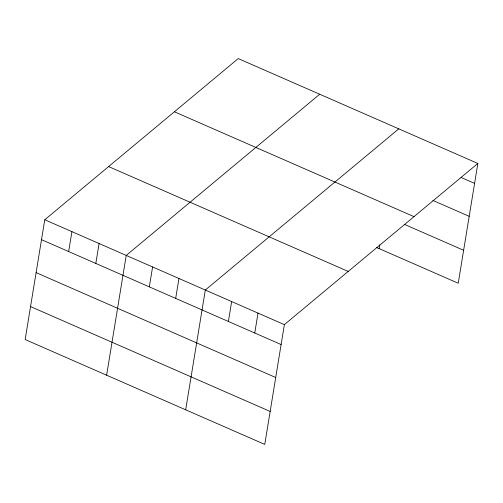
<?xml version="1.0" encoding="UTF-8"?>
<svg xmlns="http://www.w3.org/2000/svg" width="503" height="503" viewBox="0 0 503 503"><rect width="100%" height="100%" fill="white"/><g stroke="black" fill="none" stroke-linecap="round" stroke-linejoin="round"><path stroke-width="0.75" d="M44.767 219.761L25.15 339.544L264.76 444.413L284.377 324.636L477.85 163.456L238.24 58.587L44.767 219.761L284.377 324.636M68.66 251.557L71.923 231.65M95.815 263.44L99.078 243.534M106.617 375.2L126.234 255.417L319.707 94.243M149.328 286.861L152.591 266.955M175.685 298.398L178.949 278.492M185.689 409.807L205.306 290.03L398.778 128.85M228.4 321.467L231.663 301.561M254.757 333.005L258.02 313.099M379.161 248.627L379.79 244.798M477.85 163.456L458.233 283.239L376.313 247.382M461.056 177.44L474.593 183.362M432.863 200.42L469.192 216.321M174.39 111.773L414.007 216.648M404.506 224.401L463.634 250.28M108.61 166.575L348.221 271.444M41.504 239.667L281.114 344.542M36.109 272.626L275.719 377.502M30.545 306.585L270.161 411.454"/></g></svg>
